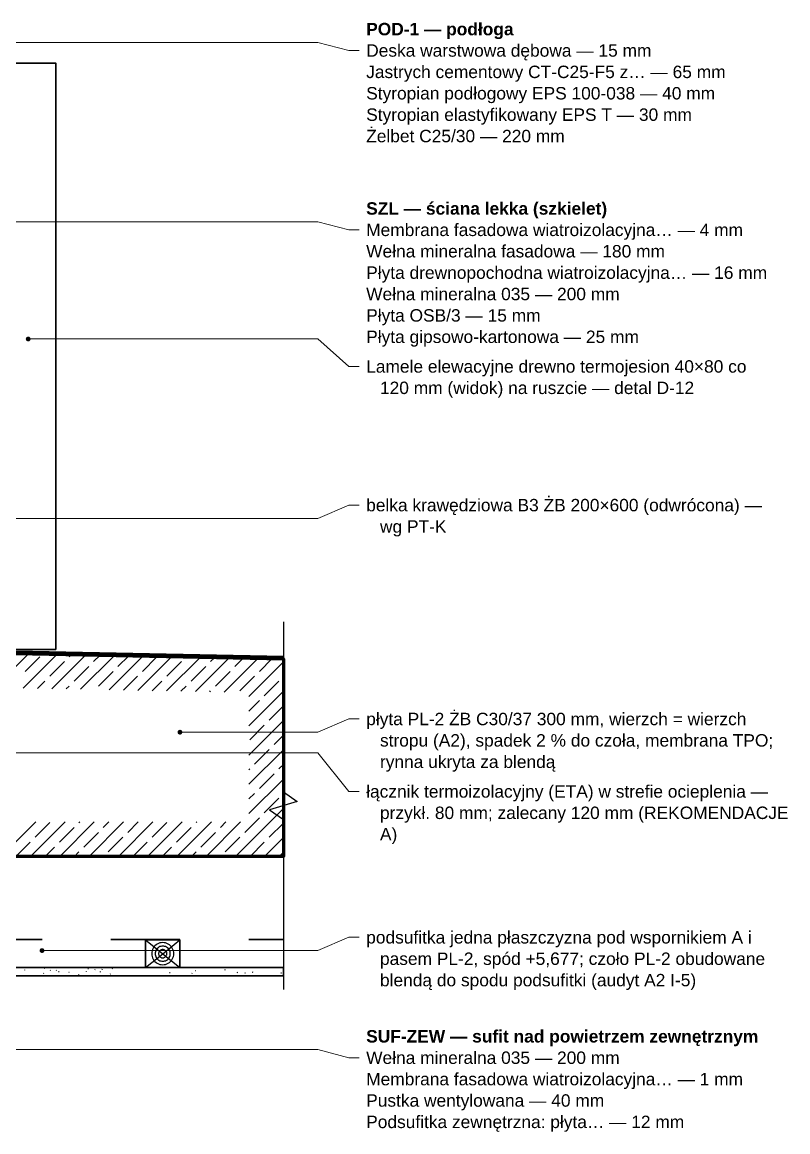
# Model space of a CAD drawing. Header units: metres. Extents: x -0.5 to 22.9, y -0.8 to 0.9.
# Drawn here: x 0.621 to 1.731, y -0.699 to 0.909 of the extents above; entities that cross this region are included whole.
import ezdxf

# ---------------------------------------------------------------- set-up
doc = ezdxf.new("R2010")
doc.units = ezdxf.units.M
doc.linetypes.add('PUNKTOWA_KROTKA', pattern=[6.3, 4.2, -1.05, 0, -1.05])
doc.layers.add('A-DET-HYDRO', color=5, linetype='Continuous', lineweight=50, true_color=0x1565c0)
doc.layers.add('A-DET-MEMBRANY', color=8, linetype='PUNKTOWA_KROTKA', lineweight=25, true_color=0x455a64)
for name, color, linetype, lineweight in [('A-DET-PRZERWA', 8, 'Continuous', 25), ('A-KRESKOWANIE', 8, 'Continuous', 18), ('A-OPISY', 2, 'Continuous', 25), ('A-SCIANY-KONSTR', 7, 'Continuous', 50), ('A-WARSTWY', 8, 'Continuous', 25), ('A-WIDOK', 7, 'Continuous', 25)]:
    doc.layers.add(name, color=color, linetype=linetype, lineweight=lineweight)
doc.styles.add('PL_ARIAL', font='arial.ttf')
doc.styles.add('PL_ARIAL_B', font='arialbd.ttf')

msp = doc.modelspace()

# ---------------------------------------------------------------- hatches: boundary and pattern name
at = {"layer": 'A-OPISY', "true_color": 0x000000}
for points in [[(0.6335, 0.45), (0.6334, 0.4509), (0.633, 0.4517), (0.6325, 0.4525), (0.6318, 0.453), (0.6309, 0.4534), (0.63, 0.4535), (0.6291, 0.4534), (0.6282, 0.453), (0.6275, 0.4525), (0.627, 0.4517), (0.6266, 0.4509), (0.6265, 0.45), (0.6266, 0.4491), (0.627, 0.4483), (0.6275, 0.4475), (0.6282, 0.447), (0.6291, 0.4466), (0.63, 0.4465), (0.6309, 0.4466), (0.6318, 0.447), (0.6325, 0.4475), (0.633, 0.4483), (0.6334, 0.4491)], [(0.8535, -0.12), (0.8534, -0.1191), (0.853, -0.1182), (0.8525, -0.1175), (0.8518, -0.117), (0.8509, -0.1166), (0.85, -0.1165), (0.8491, -0.1166), (0.8482, -0.117), (0.8475, -0.1175), (0.847, -0.1182), (0.8466, -0.1191), (0.8465, -0.12), (0.8466, -0.1209), (0.847, -0.1217), (0.8475, -0.1225), (0.8482, -0.123), (0.8491, -0.1234), (0.85, -0.1235), (0.8509, -0.1234), (0.8518, -0.123), (0.8525, -0.1225), (0.853, -0.1217), (0.8534, -0.1209)], [(0.6535, -0.4365), (0.6534, -0.4356), (0.653, -0.4348), (0.6525, -0.434), (0.6518, -0.4335), (0.6509, -0.4331), (0.65, -0.433), (0.6491, -0.4331), (0.6482, -0.4335), (0.6475, -0.434), (0.647, -0.4348), (0.6466, -0.4356), (0.6465, -0.4365), (0.6466, -0.4374), (0.647, -0.4383), (0.6475, -0.439), (0.6482, -0.4395), (0.6491, -0.4399), (0.65, -0.44), (0.6509, -0.4399), (0.6518, -0.4395), (0.6525, -0.439), (0.653, -0.4383), (0.6534, -0.4374)]]:
    msp.add_hatch(color=7, dxfattribs=at).paths.add_polyline_path(points)

# ---------------------------------------------------------------- linework, layer by layer
at = {"layer": 'A-DET-HYDRO', "linetype": 'Continuous', "lineweight": 70, "ltscale": 0.01, "true_color": 0x1565c0, "flags": 128}
msp.add_lwpolyline([(1, -0.0116), (0.32, 0.002), (0.442, 0.002), (0.442, 0.18)], dxfattribs=at)
at = {"layer": 'A-DET-MEMBRANY', "linetype": 'PUNKTOWA_KROTKA', "lineweight": 35, "ltscale": 0.01, "true_color": 0x455a64, "flags": 128}
msp.add_lwpolyline([(-0.45, -0.4205), (1, -0.4205)], dxfattribs=at)
at = {"layer": 'A-DET-PRZERWA', "lineweight": 25, "ltscale": 0.01, "true_color": 0x000000}
msp.add_lwpolyline([(1, 0.04), (1, -0.2065), (1.02, -0.2205), (0.98, -0.2325), (1, -0.2465), (1, -0.493)], dxfattribs=at)
at = {"layer": 'A-KRESKOWANIE', "lineweight": 25, "ltscale": 0.01}
for points in [[(0.5812, -0.0552), (0.6302, -0.0062)], [(0.6228, -0.0561), (0.6718, -0.007)], [(0.6258, -0.0318), (0.647, -0.0106)], [(0.6644, -0.0569), (0.7134, -0.0079)], [(0.6894, -0.0106), (0.6926, -0.0075)], [(0.7059, -0.0577), (0.755, -0.0087)], [(0.7248, -0.0177), (0.7342, -0.0083)], [(0.7475, -0.0586), (0.7966, -0.0095)], [(0.7601, -0.0247), (0.7758, -0.0091)], [(0.7891, -0.0594), (0.8382, -0.0104)], [(0.7955, -0.0318), (0.8167, -0.0106)], [(0.8307, -0.0602), (0.8798, -0.0112)], [(0.8723, -0.0611), (0.9214, -0.012)], [(0.8945, -0.0177), (0.9006, -0.0116)], [(0.9139, -0.0619), (0.9629, -0.0129)], [(0.9298, -0.0247), (0.9422, -0.0124)], [(0.9652, -0.0318), (0.9837, -0.0133)], [(0.6611, -0.0389), (0.6824, -0.0177)], [(0.6965, -0.046), (0.7177, -0.0247)], [(0.7319, -0.053), (0.7531, -0.0318)], [(0.8309, -0.0389), (0.8521, -0.0177)], [(0.8662, -0.046), (0.8874, -0.0247)], [(0.9016, -0.053), (0.9228, -0.0318)], [(0.95, -0.0682), (1, -0.0182)], [(0.6436, -0.0565), (0.6541, -0.046)], [(0.7683, -0.059), (0.7884, -0.0389)], [(0.8099, -0.0598), (0.8238, -0.046)], [(0.9369, -0.0601), (0.9581, -0.0389)], [(0.9723, -0.0672), (0.9935, -0.046)], [(0.6851, -0.0573), (0.6894, -0.053)], [(0.8515, -0.0606), (0.8591, -0.053)], [(0.8931, -0.0615), (0.8945, -0.0601)], [(0.95, -0.1107), (1, -0.0607)], [(0.95, -0.0894), (0.9652, -0.0742)], [(0.9793, -0.1025), (1, -0.0819)], [(0.95, -0.1531), (1, -0.1031)], [(0.9511, -0.1308), (0.9723, -0.1096)], [(0.9864, -0.1379), (1, -0.1243)], [(0.95, -0.1955), (1, -0.1455)], [(0.9581, -0.1662), (0.9793, -0.145)], [(0.95, -0.1743), (0.9511, -0.1732)], [(0.9935, -0.1732), (1, -0.1667)], [(0.95, -0.2379), (1, -0.1879)], [(0.9652, -0.2015), (0.9864, -0.1803)], [(0.95, -0.2167), (0.9581, -0.2086)], [(0.9723, -0.2369), (0.9935, -0.2157)], [(0.9304, -0.3), (1, -0.2304)], [(0.591, -0.3), (0.641, -0.25)], [(0.6334, -0.3), (0.6834, -0.25)], [(0.6399, -0.2722), (0.6611, -0.251)], [(0.6758, -0.3), (0.7258, -0.25)], [(0.7036, -0.251), (0.7046, -0.25)], [(0.7182, -0.3), (0.7682, -0.25)], [(0.7389, -0.2581), (0.747, -0.25)], [(0.7607, -0.3), (0.8107, -0.25)], [(0.7743, -0.2652), (0.7894, -0.25)], [(0.8031, -0.3), (0.8531, -0.25)], [(0.8096, -0.2722), (0.8309, -0.251)], [(0.8455, -0.3), (0.8955, -0.25)], [(0.8733, -0.251), (0.8743, -0.25)], [(0.8879, -0.3), (0.9379, -0.25)], [(0.9086, -0.2581), (0.9167, -0.25)], [(0.944, -0.2652), (0.9652, -0.244)], [(0.9793, -0.2722), (1, -0.2516)], [(0.6753, -0.2793), (0.6965, -0.2581)], [(0.7106, -0.2864), (0.7319, -0.2652)], [(0.746, -0.2934), (0.7672, -0.2722)], [(0.845, -0.2793), (0.8662, -0.2581)], [(0.8803, -0.2864), (0.9016, -0.2652)], [(0.9157, -0.2934), (0.9369, -0.2722)], [(0.9728, -0.3), (1, -0.2728)], [(0.6122, -0.3), (0.6329, -0.2793)], [(0.6546, -0.3), (0.6682, -0.2864)], [(0.7819, -0.3), (0.8026, -0.2793)], [(0.8243, -0.3), (0.8379, -0.2864)], [(0.9516, -0.3), (0.9723, -0.2793)], [(0.697, -0.3), (0.7036, -0.2934)], [(0.8667, -0.3), (0.8733, -0.2934)], [(0.994, -0.3), (1, -0.294)], [(0.8, -0.421), (0.825, -0.441)], [(0.841, -0.441), (0.8409, -0.4389), (0.8405, -0.4369), (0.8398, -0.4349), (0.8389, -0.433), (0.8377, -0.4313), (0.8363, -0.4297), (0.8347, -0.4283), (0.833, -0.4271), (0.8311, -0.4262), (0.8291, -0.4255), (0.8271, -0.4251), (0.825, -0.425), (0.8229, -0.4251), (0.8209, -0.4255), (0.8189, -0.4262), (0.817, -0.4271), (0.8153, -0.4283), (0.8137, -0.4297), (0.8123, -0.4313), (0.8111, -0.433), (0.8102, -0.4349), (0.8095, -0.4369), (0.8091, -0.4389), (0.809, -0.441), (0.8091, -0.4431), (0.8095, -0.4451), (0.8102, -0.4471), (0.8111, -0.449), (0.8123, -0.4507), (0.8137, -0.4523), (0.8153, -0.4537), (0.817, -0.4549), (0.8189, -0.4558), (0.8209, -0.4565), (0.8229, -0.4569), (0.825, -0.457), (0.8271, -0.4569), (0.8291, -0.4565), (0.8311, -0.4558), (0.833, -0.4549), (0.8347, -0.4537), (0.8363, -0.4523), (0.8377, -0.4507), (0.8389, -0.449), (0.8398, -0.4471), (0.8405, -0.4451), (0.8409, -0.4431), (0.841, -0.441)], [(0.836, -0.441), (0.8359, -0.4396), (0.8356, -0.4382), (0.8352, -0.4368), (0.8345, -0.4355), (0.8337, -0.4343), (0.8328, -0.4332), (0.8317, -0.4323), (0.8305, -0.4315), (0.8292, -0.4308), (0.8278, -0.4304), (0.8264, -0.4301), (0.825, -0.43), (0.8236, -0.4301), (0.8222, -0.4304), (0.8208, -0.4308), (0.8195, -0.4315), (0.8183, -0.4323), (0.8172, -0.4332), (0.8163, -0.4343), (0.8155, -0.4355), (0.8148, -0.4368), (0.8144, -0.4382), (0.8141, -0.4396), (0.814, -0.441), (0.8141, -0.4424), (0.8144, -0.4438), (0.8148, -0.4452), (0.8155, -0.4465), (0.8163, -0.4477), (0.8172, -0.4488), (0.8183, -0.4497), (0.8195, -0.4505), (0.8208, -0.4512), (0.8222, -0.4516), (0.8236, -0.4519), (0.825, -0.452), (0.8264, -0.4519), (0.8278, -0.4516), (0.8292, -0.4512), (0.8305, -0.4505), (0.8317, -0.4497), (0.8328, -0.4488), (0.8337, -0.4477), (0.8345, -0.4465), (0.8352, -0.4452), (0.8356, -0.4438), (0.8359, -0.4424), (0.836, -0.441)], [(0.825, -0.441), (0.85, -0.421)], [(0.8, -0.461), (0.825, -0.441)], [(0.831, -0.441), (0.8309, -0.4402), (0.8308, -0.4394), (0.8305, -0.4387), (0.8302, -0.438), (0.8298, -0.4373), (0.8292, -0.4368), (0.8287, -0.4362), (0.828, -0.4358), (0.8273, -0.4355), (0.8266, -0.4352), (0.8258, -0.4351), (0.825, -0.435), (0.8242, -0.4351), (0.8234, -0.4352), (0.8227, -0.4355), (0.822, -0.4358), (0.8213, -0.4362), (0.8208, -0.4368), (0.8202, -0.4373), (0.8198, -0.438), (0.8195, -0.4387), (0.8192, -0.4394), (0.8191, -0.4402), (0.819, -0.441), (0.8191, -0.4418), (0.8192, -0.4426), (0.8195, -0.4433), (0.8198, -0.444), (0.8202, -0.4447), (0.8208, -0.4452), (0.8213, -0.4458), (0.822, -0.4462), (0.8227, -0.4465), (0.8234, -0.4468), (0.8242, -0.4469), (0.825, -0.447), (0.8258, -0.4469), (0.8266, -0.4468), (0.8273, -0.4465), (0.828, -0.4462), (0.8287, -0.4458), (0.8292, -0.4452), (0.8298, -0.4447), (0.8302, -0.444), (0.8305, -0.4433), (0.8308, -0.4426), (0.8309, -0.4418), (0.831, -0.441)], [(0.825, -0.441), (0.85, -0.461)], [(0.6252, -0.4651), (0.6251, -0.4643)], [(0.6531, -0.4626), (0.6537, -0.4621)], [(0.6616, -0.4652), (0.6624, -0.4651)], [(0.6704, -0.4654), (0.6711, -0.465)], [(0.7173, -0.4632), (0.7165, -0.463)], [(0.7264, -0.4644), (0.727, -0.4639)], [(0.7374, -0.4638), (0.7377, -0.4631)], [(0.7518, -0.4631), (0.7523, -0.4625)], [(0.8732, -0.4657), (0.8724, -0.4657)], [(0.9153, -0.4642), (0.9159, -0.4637)], [(0.6523, -0.4699), (0.6528, -0.4692)], [(0.6747, -0.4675), (0.6739, -0.4674)], [(0.6888, -0.4679), (0.6896, -0.4677)], [(0.7032, -0.4713), (0.7036, -0.4706)], [(0.7146, -0.4674), (0.7145, -0.4666)], [(0.7348, -0.4676), (0.7347, -0.4668)], [(0.7488, -0.4708), (0.7495, -0.4703)], [(0.835, -0.4685), (0.8358, -0.4682)], [(0.8671, -0.4696), (0.8677, -0.4691)], [(0.9331, -0.4682), (0.9339, -0.468)], [(0.9446, -0.4692), (0.9449, -0.4685)], [(0.956, -0.4681), (0.9553, -0.4677)], [(0.997, -0.4692), (0.9962, -0.4691)]]:
    msp.add_lwpolyline(points, dxfattribs=at)
at = {"layer": 'A-OPISY', "lineweight": 18, "ltscale": 0.01}
for points in [[(-0.2, 0.1425), (-0.2, 0.88), (1.05, 0.88), (1.095, 0.8682), (1.11, 0.8682)], [(0.438, 0.62), (1.05, 0.62), (1.095, 0.6082), (1.11, 0.6082)], [(0.63, 0.45), (1.05, 0.45), (1.095, 0.4102), (1.11, 0.4102)], [(0.14, 0.19), (1.05, 0.19), (1.095, 0.2092), (1.11, 0.2092)], [(-0.3, 0.12), (-0.3, -0.58), (1.05, -0.58), (1.095, -0.5918), (1.11, -0.5918)], [(0.85, -0.12), (1.05, -0.12), (1.095, -0.1008), (1.11, -0.1008)], [(0.28, -0.15), (1.05, -0.15), (1.095, -0.2058), (1.11, -0.2058)], [(0.65, -0.4365), (1.05, -0.4365), (1.095, -0.4173), (1.11, -0.4173)]]:
    msp.add_lwpolyline(points, dxfattribs=at)
at = {"layer": 'A-SCIANY-KONSTR', "lineweight": 70, "ltscale": 0.01}
msp.add_lwpolyline([(0.32, -0.3), (0.32, -0.3), (0.32, 0), (0.32, 0), (0.32, 0), (1, -0.0136), (1, -0.0136), (1, -0.0136), (1, -0.3), (1, -0.3), (1, -0.3), (0.32, -0.3)], close=True, dxfattribs=at)
at = {"layer": 'A-WARSTWY', "lineweight": 35, "ltscale": 0.01}
for points in [[(0.8, -0.461), (0.8, -0.461), (0.8, -0.421), (0.8, -0.421), (0.8, -0.421), (0.85, -0.421), (0.85, -0.421), (0.85, -0.421), (0.85, -0.461), (0.85, -0.461), (0.85, -0.461), (0.8, -0.461)], [(-0.45, -0.473), (-0.45, -0.473), (-0.45, -0.461), (-0.45, -0.461), (-0.45, -0.461), (1, -0.461), (1, -0.461), (1, -0.461), (1, -0.473), (1, -0.473), (1, -0.473), (-0.45, -0.473)]]:
    msp.add_lwpolyline(points, close=True, dxfattribs=at)
at = {"layer": 'A-WIDOK', "lineweight": 35, "ltscale": 0.01}
msp.add_lwpolyline([(0.59, 0), (0.67, 0), (0.67, 0.85), (0.59, 0.85)], close=True, dxfattribs=at)

# ---------------------------------------------------------------- texts
at = {"layer": 'A-OPISY'}
for s, style, p in [('POD-1 — podłoga', 'PL_ARIAL_B', (1.12, 0.8902)), ('Deska warstwowa dębowa — 15 mm', 'PL_ARIAL', (1.12, 0.8592)), ('Jastrych cementowy CT-C25-F5 z… — 65 mm', 'PL_ARIAL', (1.12, 0.8282)), ('Styropian podłogowy EPS 100-038 — 40 mm', 'PL_ARIAL', (1.12, 0.7972)), ('Styropian elastyfikowany EPS T — 30 mm', 'PL_ARIAL', (1.12, 0.7662)), ('Żelbet C25/30 — 220 mm', 'PL_ARIAL', (1.12, 0.7352)), ('SZL — ściana lekka (szkielet)', 'PL_ARIAL_B', (1.12, 0.6302)), ('Membrana fasadowa wiatroizolacyjna… — 4 mm', 'PL_ARIAL', (1.12, 0.5992)), ('Wełna mineralna fasadowa — 180 mm', 'PL_ARIAL', (1.12, 0.5682)), ('Płyta drewnopochodna wiatroizolacyjna… — 16 mm', 'PL_ARIAL', (1.12, 0.5372)), ('Wełna mineralna 035 — 200 mm', 'PL_ARIAL', (1.12, 0.5062)), ('Płyta OSB/3 — 15 mm', 'PL_ARIAL', (1.12, 0.4752)), ('Płyta gipsowo-kartonowa — 25 mm', 'PL_ARIAL', (1.12, 0.4442)), ('Lamele elewacyjne drewno termojesion 40×80 co', 'PL_ARIAL', (1.12, 0.4012)), ('120 mm (widok) na ruszcie — detal D-12', 'PL_ARIAL', (1.14, 0.3702)), ('belka krawędziowa B3 ŻB 200×600 (odwrócona) —', 'PL_ARIAL', (1.12, 0.2002)), ('wg PT-K', 'PL_ARIAL', (1.14, 0.1692)), ('płyta PL-2 ŻB C30/37 300 mm, wierzch = wierzch', 'PL_ARIAL', (1.12, -0.1098)), ('stropu (A2), spadek 2 % do czoła, membrana TPO;', 'PL_ARIAL', (1.14, -0.1408)), ('rynna ukryta za blendą', 'PL_ARIAL', (1.14, -0.1718)), ('łącznik termoizolacyjny (ETA) w strefie ocieplenia —', 'PL_ARIAL', (1.12, -0.2148)), ('przykł. 80 mm; zalecany 120 mm (REKOMENDACJE', 'PL_ARIAL', (1.14, -0.2458)), ('A)', 'PL_ARIAL', (1.14, -0.2768)), ('podsufitka jedna płaszczyzna pod wspornikiem A i', 'PL_ARIAL', (1.12, -0.4263)), ('pasem PL-2, spód +5,677; czoło PL-2 obudowane', 'PL_ARIAL', (1.14, -0.4573)), ('blendą do spodu podsufitki (audyt A2 I-5)', 'PL_ARIAL', (1.14, -0.4883)), ('SUF-ZEW — sufit nad powietrzem zewnętrznym', 'PL_ARIAL_B', (1.12, -0.5698)), ('Wełna mineralna 035 — 200 mm', 'PL_ARIAL', (1.12, -0.6008)), ('Membrana fasadowa wiatroizolacyjna… — 1 mm', 'PL_ARIAL', (1.12, -0.6318)), ('Pustka wentylowana — 40 mm', 'PL_ARIAL', (1.12, -0.6628)), ('Podsufitka zewnętrzna: płyta… — 12 mm', 'PL_ARIAL', (1.12, -0.6938))]:
    msp.add_text(s, height=0.018, dxfattribs=dict(at, style=style)).set_placement(p)

doc.saveas('drawing.dxf')
